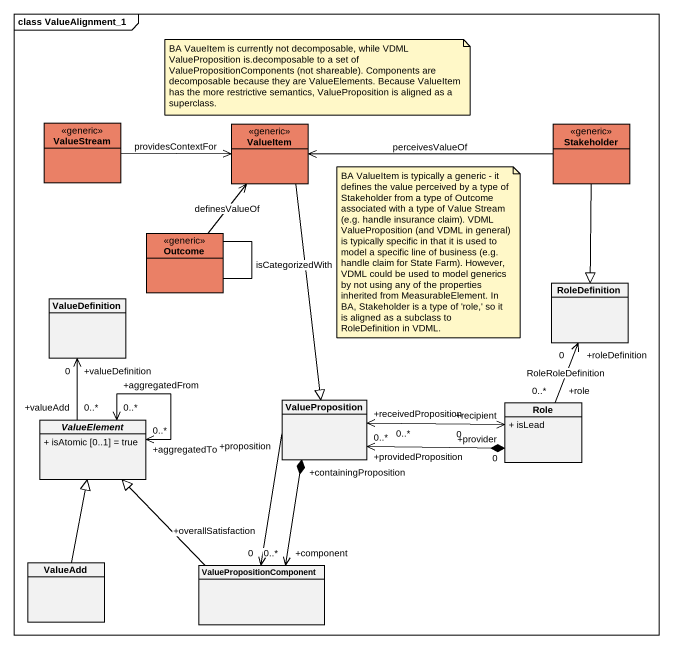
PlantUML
@startuml
mainframe class ValueAlignment_1
hide circle
hide empty members
skinparam classAttributeIconSize 0
class ValueStream <<generic>> #EA8066
class ValueItem <<generic>> #EA8066
class Stakeholder <<generic>> #EA8066
class Outcome <<generic>> #EA8066
class ValueDefinition
class RoleDefinition
abstract class ValueElement {
  + isAtomic [0..1] = true
}
class ValueProposition
class Role {
  + isLead
}
class ValueAdd
class ValuePropositionComponent
ValueItem <-left- ValueStream : providesContextFor
ValueItem <-- Outcome : definesValueOf
ValueItem --|> ValueProposition
Stakeholder -left-> ValueItem : perceivesValueOf
Stakeholder --|> RoleDefinition
Outcome -- Outcome : isCategorizedWith
ValueElement "+valueAdd\n0..*" -up-> "+valueDefinition\n0" ValueDefinition
ValueElement "+aggregatedTo\n0..*" <--> "+aggregatedFrom\n0..*" ValueElement
ValueProposition "+proposition" --> "+overallSatisfaction\n0" ValuePropositionComponent
ValueProposition "+containingProposition" *--> "+component\n0..*" ValuePropositionComponent
Role "+role\n0..*" -up-> "+roleDefinition\n0" RoleDefinition : RoleRoleDefinition
Role "+provider\n0" *-left-> "+providedProposition\n0..*" ValueProposition
Role "+recipient\n0" <-left-> "+receivedProposition\n0..*" ValueProposition
ValueAdd -up-|> ValueElement
ValuePropositionComponent -up-|> ValueElement
note as N1
  BA VaueItem is currently not decomposable, while VDML ValueProposition is.decomposable to a set of ValuePropositionComponents (not shareable). Components are decomposable because they are ValueElements. Because ValueItem has the more restrictive semantics, ValueProposition is aligned as a superclass.
end note
note as N2
  BA ValueItem is typically a generic - it defines the value perceived by a type of Stakeholder from a type of Outcome associated with a type of Value Stream (e.g. handle insurance claim). VDML ValueProposition (and VDML in general) is typically specific in that it is used to model a specific line of business (e.g. handle claim for State Farm). However, VDML could be used to model generics by not using any of the properties inherited from MeasurableElement. In BA, Stakeholder is a type of 'role,' so it is aligned as a subclass to RoleDefinition in VDML.
end note
@enduml
